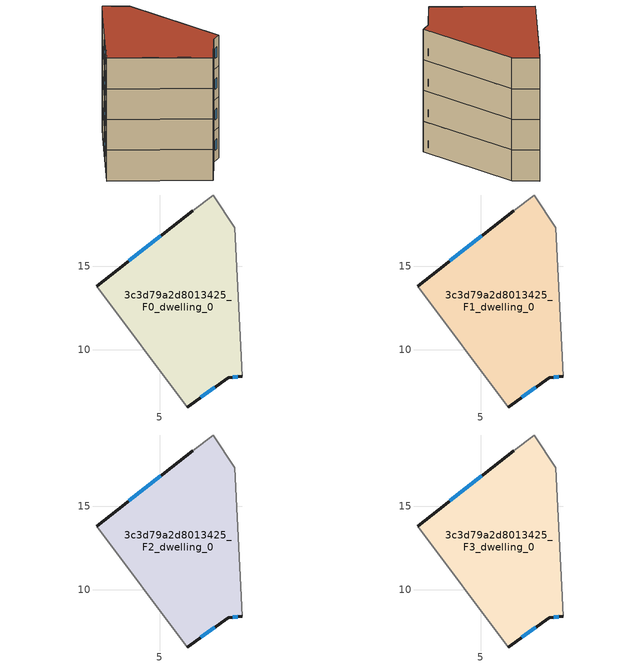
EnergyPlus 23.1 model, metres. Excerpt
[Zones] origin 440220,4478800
3c3d79a2d8013425_F0_dwelling_0
 floor ground (EU_floor_Construction): 8.2,19.27 9.52,17.32 9.95,8.4 9.12,8.33 6.65,6.56 1.24,13.81 6.97,18.32 z0
 wall outside (EU_wall_Construction): 6.97,18.32 1.24,13.81 / 6.65,6.56 9.12,8.33 9.95,8.4 z0:3
 wall adiabatic (EU_wall_Construction): 1.24,13.81 6.65,6.56 / 9.95,8.4 9.52,17.32 8.2,19.27 6.97,18.32 z0:3
 window (EU_Window_Construction): 5.05,16.81 3.15,15.32 / 9.4,8.35 9.67,8.37 / 7.47,7.15 8.29,7.74 z1:2
3c3d79a2d8013425_F1_dwelling_0
 floor to 3c3d79a2d8013425_F0_dwelling_0 (EU_floor_Construction): 8.2,19.27 9.51,17.32 9.94,8.4 9.12,8.33 6.65,6.56 1.24,13.81 6.97,18.32 z3
 wall outside (EU_wall_Construction): 6.97,18.32 1.24,13.81 / 6.65,6.56 9.12,8.33 9.95,8.4 z3:6
 wall adiabatic (EU_wall_Construction): 1.24,13.81 6.65,6.56 / 9.95,8.4 9.52,17.32 8.2,19.27 6.97,18.32 z3:6
 window (EU_Window_Construction): 5.05,16.81 3.15,15.32 / 9.4,8.35 9.67,8.37 / 7.47,7.15 8.29,7.74 z4:5
3c3d79a2d8013425_F2_dwelling_0
 floor to 3c3d79a2d8013425_F1_dwelling_0 (EU_floor_Construction): 8.2,19.27 9.51,17.32 9.94,8.4 9.12,8.33 6.65,6.56 1.24,13.81 6.97,18.32 z6
 wall outside (EU_wall_Construction): 6.97,18.32 1.24,13.81 / 6.65,6.56 9.12,8.33 9.95,8.4 z6:9
 wall adiabatic (EU_wall_Construction): 1.24,13.81 6.65,6.56 / 9.95,8.4 9.52,17.32 8.2,19.27 6.97,18.32 z6:9
 window (EU_Window_Construction): 5.05,16.81 3.15,15.32 / 9.4,8.35 9.67,8.37 / 7.47,7.15 8.29,7.74 z7:8
3c3d79a2d8013425_F3_dwelling_0
 floor to 3c3d79a2d8013425_F2_dwelling_0 (EU_floor_Construction): 8.2,19.27 9.51,17.32 9.94,8.4 9.12,8.33 6.65,6.56 1.24,13.81 6.97,18.32 z9
 wall outside (EU_wall_Construction): 6.97,18.32 1.24,13.81 / 6.65,6.56 9.12,8.33 9.95,8.4 z9:12
 wall adiabatic (EU_wall_Construction): 1.24,13.81 6.65,6.56 / 9.95,8.4 9.52,17.32 8.2,19.27 6.97,18.32 z9:12
 window (EU_Window_Construction): 5.05,16.81 3.15,15.32 / 9.4,8.35 9.67,8.37 / 7.47,7.15 8.29,7.74 z10:11
 roof outside (EU_roof_Construction): 9.95,8.4 9.52,17.32 8.2,19.27 6.97,18.32 1.24,13.81 6.65,6.56 9.12,8.33 z12
shading: 1.24,13.81 6.75,6.63 z0:12
[Building]
EU S2 Campaign: North Axis=0; Terrain=City; Solar Distribution=FullExterior
[Site:Location]
Madrid: Latitude=40.5; Longitude=-3.5; Time Zone=1; Elevation=609
[SizingPeriod:WeatherFileDays]
AnnualSizingPeriod: Begin Month=1; Begin Day of Month=1; End Month=12; End Day of Month=31; Day of Week for Start Day=Monday; Use Weather File Daylight Saving Period=No; Use Weather File Rain and Snow Indicators=No
[MATERIAL]
EU_InternalMass_Material: Roughness=MediumRough; Thickness=0.1; Conductivity=1; Density=1800; Specific Heat=900; Thermal Absorptance=0.9; Solar Absorptance=0.7; Visible Absorptance=0.7
[MATERIAL:NOMASS] Roughness=MediumRough; Thermal Absorptance=0.9; Solar Absorptance=0.7; Visible Absorptance=0.7
Name | Thermal Resistance
EU_wall_NoMass | 0.459673
EU_roof_NoMass | 0.495815
EU_floor_NoMass | 0.788942
[WINDOWMATERIAL:SIMPLEGLAZINGSYSTEM]
EU_Window_SimpleGlazing: UFactor=4.26103; Solar Heat Gain Coefficient=0.85; Visible Transmittance=0.85
[CONSTRUCTION]
EU_wall_Construction: EU_wall_NoMass
EU_roof_Construction: EU_roof_NoMass
EU_floor_Construction: EU_floor_NoMass
EU_Window_Construction: EU_Window_SimpleGlazing
EU_InternalMass_Construction: EU_InternalMass_Material
[ZONE] Type=1; Multiplier=1; Ceiling Height=autocalculate; Volume=193.212; Floor Area=autocalculate; Part of Total Floor Area=Yes
3c3d79a2d8013425_F0_dwelling_0; 3c3d79a2d8013425_F1_dwelling_0; 3c3d79a2d8013425_F2_dwelling_0; 3c3d79a2d8013425_F3_dwelling_0
[INTERNALMASS] Construction=EU_InternalMass_Construction; Surface Area=64.404
Name | Zone or ZoneList
3c3d79a2d8013425_F0_dwelling_0_EU_InternalMass | 3c3d79a2d8013425_F0_dwelling_0
3c3d79a2d8013425_F1_dwelling_0_EU_InternalMass | 3c3d79a2d8013425_F1_dwelling_0
3c3d79a2d8013425_F2_dwelling_0_EU_InternalMass | 3c3d79a2d8013425_F2_dwelling_0
3c3d79a2d8013425_F3_dwelling_0_EU_InternalMass | 3c3d79a2d8013425_F3_dwelling_0
[OTHEREQUIPMENT] Fuel Type=Electricity; Design Level Calculation Method=Watts/Area; Power per Zone Floor Area=1; Fraction Latent=0; Fraction Radiant=0; Fraction Lost=0; Carbon Dioxide Generation Rate=0; EndUse Subcategory=EU_Step8_InternalGains
Name | Zone or ZoneList or Space or SpaceList | Schedule
EU_Step8_InternalGain_3c3d79a2d8013425_F0_dwelling_0_f000 | 3c3d79a2d8013425_F0_dwelling_0 | EU_Step8_GainSchedule_3c3d79a2d8013425_F0_dwelling_0_f000
EU_Step8_InternalGain_3c3d79a2d8013425_F1_dwelling_0_f000 | 3c3d79a2d8013425_F1_dwelling_0 | EU_Step8_GainSchedule_3c3d79a2d8013425_F1_dwelling_0_f000
EU_Step8_InternalGain_3c3d79a2d8013425_F2_dwelling_0_f000 | 3c3d79a2d8013425_F2_dwelling_0 | EU_Step8_GainSchedule_3c3d79a2d8013425_F2_dwelling_0_f000
EU_Step8_InternalGain_3c3d79a2d8013425_F3_dwelling_0_f000 | 3c3d79a2d8013425_F3_dwelling_0 | EU_Step8_GainSchedule_3c3d79a2d8013425_F3_dwelling_0_f000
[ZONEVENTILATION:DESIGNFLOWRATE] Schedule=EU_AlwaysOn; Design Flow Rate Calculation Method=AirChanges/Hour; Air Changes per Hour=0.719161; Ventilation Type=Natural; Fan Pressure Rise=0; Fan Total Efficiency=1; Constant Term Coefficient=1; Temperature Term Coefficient=0; Velocity Term Coefficient=0; Velocity Squared Term Coefficient=0; Minimum Indoor Temperature=-100; Maximum Indoor Temperature=100; Delta Temperature=-100; Minimum Outdoor Temperature=-100; Maximum Outdoor Temperature=100; Maximum Wind Speed=40
Name | Zone or ZoneList or Space or SpaceList
EU_ConstantAir_3c3d79a2d8013425_F0_dwelling_0 | 3c3d79a2d8013425_F0_dwelling_0
EU_ConstantAir_3c3d79a2d8013425_F1_dwelling_0 | 3c3d79a2d8013425_F1_dwelling_0
EU_ConstantAir_3c3d79a2d8013425_F2_dwelling_0 | 3c3d79a2d8013425_F2_dwelling_0
EU_ConstantAir_3c3d79a2d8013425_F3_dwelling_0 | 3c3d79a2d8013425_F3_dwelling_0
[HVACTEMPLATE:THERMOSTAT] Constant Heating Setpoint=20; Constant Cooling Setpoint=50
EU_HeatOnly_3c3d79a2d8013425_F0_dwelling_0; EU_HeatOnly_3c3d79a2d8013425_F1_dwelling_0; EU_HeatOnly_3c3d79a2d8013425_F2_dwelling_0; EU_HeatOnly_3c3d79a2d8013425_F3_dwelling_0
[HVACTEMPLATE:ZONE:IDEALLOADSAIRSYSTEM] System Availability Schedule=EU_AlwaysOn; Maximum Heating Supply Air Temperature=50; Minimum Cooling Supply Air Temperature=13; Maximum Heating Supply Air Humidity Ratio=0.0156; Minimum Cooling Supply Air Humidity Ratio=0.0077; Heating Limit=NoLimit; Cooling Limit=NoLimit; Heating Availability Schedule=EU_AlwaysOn; Cooling Availability Schedule=EU_CoolingOff; Dehumidification Control Type=ConstantSensibleHeatRatio; Cooling Sensible Heat Ratio=0.7; Dehumidification Setpoint=60; Humidification Control Type=None; Humidification Setpoint=30; Outdoor Air Method=None; Outdoor Air Flow Rate per Person=0.00944; Outdoor Air Flow Rate per Zone Floor Area=0; Outdoor Air Flow Rate per Zone=0; Demand Controlled Ventilation Type=None; Outdoor Air Economizer Type=NoEconomizer; Heat Recovery Type=None; Sensible Heat Recovery Effectiveness=0.7; Latent Heat Recovery Effectiveness=0.65
Name | Template Thermostat
3c3d79a2d8013425_F0_dwelling_0 | EU_HeatOnly_3c3d79a2d8013425_F0_dwelling_0
3c3d79a2d8013425_F1_dwelling_0 | EU_HeatOnly_3c3d79a2d8013425_F1_dwelling_0
3c3d79a2d8013425_F2_dwelling_0 | EU_HeatOnly_3c3d79a2d8013425_F2_dwelling_0
3c3d79a2d8013425_F3_dwelling_0 | EU_HeatOnly_3c3d79a2d8013425_F3_dwelling_0
[SIZING:ZONE] Zone Cooling Design Supply Air Temperature Input Method=SupplyAirTemperature; Zone Cooling Design Supply Air Temperature=13; Zone Heating Design Supply Air Temperature Input Method=SupplyAirTemperature; Zone Heating Design Supply Air Temperature=50; Zone Cooling Design Supply Air Humidity Ratio=0.008; Zone Heating Design Supply Air Humidity Ratio=0.008; Cooling Design Air Flow Method=DesignDay; Cooling Design Air Flow Rate=0; Cooling Minimum Air Flow per Zone Floor Area=0.000762; Cooling Minimum Air Flow=0; Cooling Minimum Air Flow Fraction=0.2; Heating Design Air Flow Method=DesignDay; Heating Design Air Flow Rate=0; Heating Maximum Air Flow per Zone Floor Area=0.002032; Heating Maximum Air Flow=0.141576; Heating Maximum Air Flow Fraction=0.3; Account for Dedicated Outdoor Air System=No; Dedicated Outdoor Air System Control Strategy=NeutralSupplyAir; Dedicated Outdoor Air Low Setpoint Temperature for Design=autosize; Dedicated Outdoor Air High Setpoint Temperature for Design=autosize; Zone Load Sizing Method=Sensible Load Only No Latent Load; Zone Latent Cooling Design Supply Air Humidity Ratio Input Method=HumidityRatioDifference; Zone Cooling Design Supply Air Humidity Ratio Difference=0.005; Zone Latent Heating Design Supply Air Humidity Ratio Input Method=HumidityRatioDifference; Zone Humidification Design Supply Air Humidity Ratio Difference=0.005
3c3d79a2d8013425_F0_dwelling_0; 3c3d79a2d8013425_F1_dwelling_0; 3c3d79a2d8013425_F2_dwelling_0; 3c3d79a2d8013425_F3_dwelling_0
[SCHEDULE:CONSTANT]
Name | Hourly Value
EU_AlwaysOn | 1
EU_CoolingOff | 0
[SCHEDULE:FILE] Column Number=1; Rows to Skip at Top=0; Number of Hours of Data=8760; Column Separator=Comma; Interpolate to Timestep=No; Minutes per Item=60; Adjust Schedule for Daylight Savings=Yes
Name | File
EU_Step8_GainSchedule_3c3d79a2d8013425_F0_dwelling_0_f000 | ../../schedules/3c3d79a2d8013425/3c3d79a2d8013425_F0_dwelling_0_f000_gain.csv
EU_Step8_GainSchedule_3c3d79a2d8013425_F1_dwelling_0_f000 | ../../schedules/3c3d79a2d8013425/3c3d79a2d8013425_F1_dwelling_0_f000_gain.csv
EU_Step8_GainSchedule_3c3d79a2d8013425_F2_dwelling_0_f000 | ../../schedules/3c3d79a2d8013425/3c3d79a2d8013425_F2_dwelling_0_f000_gain.csv
EU_Step8_GainSchedule_3c3d79a2d8013425_F3_dwelling_0_f000 | ../../schedules/3c3d79a2d8013425/3c3d79a2d8013425_F3_dwelling_0_f000_gain.csv
